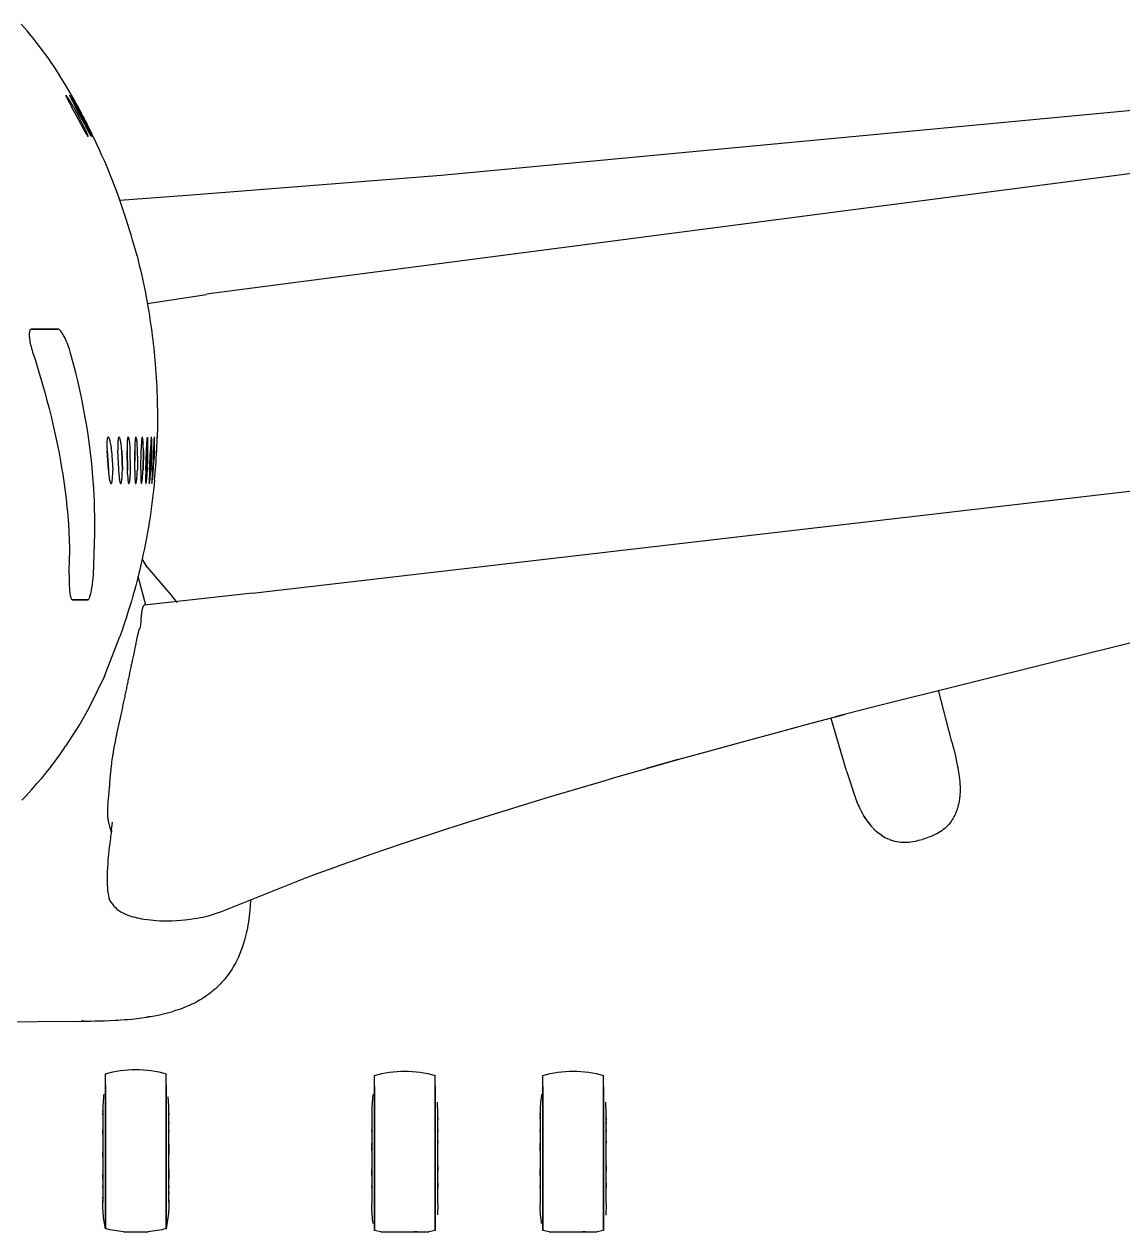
# Model space of a CAD drawing. Header units: metres. Extents: x -35769 to 135608, y -97159 to 12469.
# Drawn here: x 98234 to 107040, y -11624 to -1941 of the extents above; entities that cross this region are included whole.
import ezdxf

# ---------------------------------------------------------------- set-up
doc = ezdxf.new("R2010")
doc.units = ezdxf.units.M
doc.layers.get('0').update_dxf_attribs({"linetype": 'CONTINUOUS'})

msp = doc.modelspace()

# ---------------------------------------------------------------- linework, layer by layer
for p, q in [((98643, -2562.1), (98565.7, -2428.1)), ((98624.1, -2533), (98612.7, -2511.3)), ((108613.3, -2491.6), (101575, -3155.5)), ((98652.2, -2675.3), (98613.9, -2604.4)), ((98624.1, -2533), (98663.1, -2604.4)), ((98628.4, -2604.4), (98677.6, -2694.6)), ((98665.9, -2604.4), (98642.7, -2562.6)), ((98683.9, -2675.3), (98645.7, -2604.4)), ((98654.5, -2604.4), (98727.8, -2742.5)), ((98701.1, -2675.3), (98663.1, -2604.4)), ((98690.3, -2746.5), (98652.2, -2675.3)), ((98704.9, -2747.2), (98677.6, -2694.6)), ((98683.9, -2675.3), (98721.3, -2746.5)), ((98721.3, -2746.5), (98683.9, -2675.3)), ((98738, -2746.5), (98701.1, -2675.3)), ((98738, -2746.5), (98768.8, -2807.1)), ((98768.8, -2807.1), (98778.1, -2825.3)), ((108660.1, -2936.7), (99694.2, -4107)), ((101575, -3155.5), (99610.5, -3310.3)), ((99610.5, -3310.3), (99001.8, -3354.4)), ((99220.9, -4179.5), (99694.2, -4107.4)), ((98503.8, -4385.3), (98293.3, -4385.3)), ((98293.3, -4385.3), (98503.8, -4385.3)), ((99189.6, -5360.7), (99188.8, -5318.5)), ((99213.4, -5360.7), (99218.9, -5261.2)), ((99296, -5360.7), (99299.7, -5252.1)), ((98898.5, -5360.7), (98909, -5516.7)), ((98909, -5516.7), (98898.5, -5360.7)), ((98935.2, -5360.7), (98943.8, -5516.7)), ((98994.1, -5560.8), (98985.1, -5360.7)), ((99020.9, -5516.7), (99016.2, -5360.7)), ((99016.2, -5360.7), (99020.9, -5516.7)), ((99058.4, -5360.7), (99061.2, -5516.7)), ((99061.2, -5516.7), (99058.4, -5360.7)), ((99086.4, -5516.7), (99084.7, -5360.7)), ((99120.2, -5360.7), (99120.2, -5446.2)), ((99120.2, -5446.2), (99120.2, -5360.7)), ((99142.7, -5404.8), (99141.3, -5516.7)), ((99142.7, -5404.8), (99142.2, -5360.7)), ((99169.3, -5516.7), (99171.8, -5350.6)), ((99186.4, -5516.7), (99189.6, -5360.7)), ((99189.6, -5360.7), (99186.4, -5516.7)), ((99213.4, -5360.7), (99208.8, -5516.7)), ((99208.8, -5516.7), (99213.4, -5360.7)), ((99246, -5360.7), (99239.4, -5516.7)), ((99239.4, -5516.7), (99246, -5360.7)), ((99249.4, -5516.7), (99256.7, -5360.7)), ((99256.7, -5360.7), (99249.4, -5516.7)), ((99270.1, -5360.7), (99263.9, -5483.6)), ((99277.5, -5360.7), (99273.9, -5438.6)), ((99062.3, -5549.7), (99061.2, -5516.7)), ((99120.3, -5516.7), (99120.2, -5446.2)), ((99261.9, -5516.7), (99263.9, -5483.6)), ((100064.5, -6502.2), (107232.1, -5670.4)), ((98788.4, -6355.8), (98800, -6024.5)), ((98594.8, -6355.8), (98596.8, -6201.4)), ((99219.1, -6295.2), (99180, -6229)), ((99208.1, -6598.5), (99146.6, -6370.8)), ((99219.1, -6295.2), (99409.1, -6516.6)), ((98620, -6555.8), (98745.8, -6555.8)), ((98745.8, -6555.8), (98620, -6555.8)), ((100064.5, -6502.2), (99198.6, -6599.6)), ((99409.1, -6516.6), (99457.7, -6578.6)), ((98891.3, -7133.1), (99001.5, -6849.6)), ((99015.8, -6808.6), (99001.5, -6849.6)), ((107224.1, -6871.1), (105025.5, -7419.4)), ((98876.5, -7167.8), (98891.3, -7133.1)), ((98876.5, -7167.8), (98751.9, -7424.2)), ((105670, -7694.3), (105563.5, -7281.1)), ((98751.9, -7424.2), (98717.3, -7487)), ((105025.5, -7419.4), (104734.3, -7495.5)), ((98682.3, -7547.4), (98565.4, -7731)), ((99008.1, -7479.5), (98976.9, -7620.8)), ((104698.5, -7505.1), (104822.9, -7926.2)), ((98558.4, -7741.2), (98503.8, -7818.5)), ((98503.8, -7818.5), (98428.7, -7917.7)), ((104823.7, -7928.5), (104896.3, -8147.3)), ((98292.1, -8080.2), (98338.9, -8026.7)), ((98338.9, -8026.7), (98369.1, -7991.1)), ((98402.6, -7950.2), (98369.1, -7991.1)), ((98246.8, -8130.1), (98215.1, -8163.9)), ((98292.1, -8080.2), (98246.8, -8130.1)), ((104896.3, -8147.3), (104907.5, -8175.5)), ((104907.5, -8175.5), (104921.7, -8208.2)), ((98931.7, -8418.6), (98942.8, -8340.1)), ((104995.6, -8337.5), (105021.7, -8370.3)), ((105021.7, -8370.3), (105061, -8410.5)), ((105076.9, -8424.3), (105061, -8410.5)), ((105104.3, -8444.6), (105132.9, -8461.8)), ((99816.1, -9055.7), (100482.8, -8788.9)), ((99710.9, -9089.8), (99816.1, -9055.7)), ((99338.9, -9880.3), (99424.7, -9857.9)), ((98664.8, -9937.4), (95731.6, -9962.9)), ((98885.6, -10446), (98885.6, -10356.7)), ((98885.6, -10446), (98885.6, -10356.7)), ((99371.6, -10446), (99371.6, -10356.7)), ((99371.6, -10446), (99371.6, -10356.7)), ((98885.6, -11022.9), (98885.6, -10446)), ((98885.6, -10446), (98885.6, -11022.9)), ((99371.6, -10446), (99371.6, -11022.9)), ((99371.6, -11022.9), (99371.6, -10446)), ((101041.6, -10459.4), (101041.6, -10370.2)), ((101041.6, -10459.4), (101041.6, -10370.2)), ((101527.6, -10459.4), (101527.6, -10370.2)), ((101527.6, -10459.4), (101527.6, -10370.2)), ((102391.6, -10459.4), (102391.6, -10370.2)), ((102391.6, -10459.4), (102391.6, -10370.2)), ((102877.6, -10459.4), (102877.6, -10370.2)), ((102877.6, -10459.4), (102877.6, -10370.2)), ((101041.6, -10459.4), (101041.6, -11036.4)), ((101041.6, -11036.4), (101041.6, -10459.4)), ((101527.6, -11036.4), (101527.6, -10459.4)), ((101527.6, -10459.4), (101527.6, -11036.4)), ((102391.6, -10459.4), (102391.6, -11036.4)), ((102391.6, -11036.4), (102391.6, -10459.4)), ((102877.6, -11036.4), (102877.6, -10459.4)), ((102877.6, -10459.4), (102877.6, -11036.4)), ((101549.6, -10673.1), (101545.8, -10583.7)), ((102899.6, -10673.1), (102895.8, -10583.7)), ((98863.6, -10659.7), (98863.6, -11022.9)), ((99393.6, -11022.9), (99393.6, -10659.7)), ((101019.6, -10673.1), (101019.6, -11036.4)), ((101549.6, -11036.4), (101549.6, -10673.1)), ((102369.6, -10673.1), (102369.6, -11036.4)), ((102899.6, -11036.4), (102899.6, -10673.1)), ((99393.6, -10921), (99393.6, -10941.1)), ((99393.6, -10941.1), (99393.6, -10961.4)), ((101019.6, -10954.5), (101019.6, -10934.4)), ((102369.6, -10954.5), (102369.6, -10934.4)), ((98863.6, -11002.3), (98863.6, -10981.8)), ((98863.6, -11022.9), (98863.6, -11002.3)), ((98863.6, -11022.9), (98863.6, -11386.2)), ((98885.6, -11599.9), (98885.6, -11022.9)), ((98885.6, -11022.9), (98885.6, -11599.9)), ((99371.6, -11022.9), (99371.6, -11599.9)), ((99371.6, -11599.9), (99371.6, -11022.9)), ((99393.6, -10961.4), (99393.6, -10981.8)), ((99393.6, -10981.8), (99393.6, -11002.3)), ((99393.6, -11386.2), (99393.6, -11022.9)), ((101019.6, -10974.8), (101019.6, -10954.5)), ((101019.6, -11036.4), (101019.6, -11399.6)), ((101041.6, -11613.3), (101041.6, -11036.4)), ((101041.6, -11036.4), (101041.6, -11613.3)), ((101527.6, -11036.4), (101527.6, -11613.3)), ((101527.6, -11613.3), (101527.6, -11036.4)), ((101549.6, -11399.6), (101549.6, -11036.4)), ((102369.6, -10974.8), (102369.6, -10954.5)), ((102369.6, -11036.4), (102369.6, -11399.6)), ((102391.6, -11036.4), (102391.6, -11613.3)), ((102391.6, -11613.3), (102391.6, -11036.4)), ((102877.6, -11613.3), (102877.6, -11036.4)), ((102877.6, -11036.4), (102877.6, -11613.3)), ((102899.6, -11399.6), (102899.6, -11036.4)), ((101019.6, -11138.3), (101019.6, -11118.2)), ((101549.6, -11097.9), (101549.6, -11118.2)), ((101549.6, -11118.2), (101549.6, -11138.3)), ((102369.6, -11138.3), (102369.6, -11118.2)), ((102899.6, -11097.9), (102899.6, -11118.2)), ((102899.6, -11118.2), (102899.6, -11138.3)), ((101549.6, -11399.6), (101545.8, -11489.1)), ((102899.6, -11399.6), (102895.5, -11491.6)), ((101092.8, -11624.5), (101041.6, -11613.3)), ((101527.6, -11613.3), (101476.4, -11624.5)), ((102442.8, -11624.5), (102391.6, -11613.3)), ((102877.6, -11613.3), (102826.4, -11624.5)), ((99030.7, -11624.5), (99226.5, -11624.5)), ((99135.8, -11624.5), (99205.9, -11624.5)), ((101092.8, -11624.5), (101383.2, -11624.5)), ((101169, -11624.5), (101227.5, -11624.5)), ((101383.2, -11624.5), (101360, -11624.5)), ((101370.7, -11624.5), (101438.1, -11624.5)), ((101438.1, -11624.5), (101476.4, -11624.5)), ((102442.8, -11624.5), (102733.2, -11624.5)), ((102519, -11624.5), (102577.5, -11624.5)), ((102733.2, -11624.5), (102710, -11624.5)), ((102720.7, -11624.5), (102788.1, -11624.5)), ((102788.1, -11624.5), (102826.4, -11624.5))]:
    msp.add_line(p, q)
at = {"ltscale": 0.211793}
msp.add_line((99218.9, -5261.2), (99222.8, -5253.7), dxfattribs=at)
at = {"ltscale": 0.129726}
msp.add_line((99222.8, -5253.7), (99223.9, -5258.7), dxfattribs=at)
at = {"ltscale": 0.209822}
msp.add_line((98717.3, -7487), (98682.3, -7547.4), dxfattribs=at)
at = {"ltscale": 0.323622}
msp.add_line((98558.4, -7741.2), (98565.4, -7731), dxfattribs=at)
at = {"ltscale": 0.257395}
msp.add_line((98428.7, -7917.7), (98402.6, -7950.2), dxfattribs=at)
at = {"ltscale": 0.391115}
msp.add_line((105104.3, -8444.6), (105076.9, -8424.3), dxfattribs=at)
at = {"ltscale": 0.307617}
msp.add_line((105132.9, -8461.8), (105155.5, -8472.7), dxfattribs=at)
at = {"ltscale": 0.467425}
msp.add_line((105170.1, -8479), (105155.5, -8472.7), dxfattribs=at)
at = {"ltscale": 0.253687}
msp.add_line((98863.6, -10663.2), (98863.6, -10653), dxfattribs=at)
at = {"ltscale": 0.296362}
for p, q in [((98863.6, -10686), (98863.6, -10674.2)), ((99393.6, -10674.2), (99393.6, -10686))]:
    msp.add_line(p, q, dxfattribs=at)
at = {"ltscale": 0.389746}
msp.add_line((99393.6, -10741.2), (99393.6, -10756.8), dxfattribs=at)
at = {"ltscale": 0.336206}
for p, q in [((101549.6, -10712.1), (101549.6, -10725.6)), ((102899.6, -10712.1), (102899.6, -10725.6))]:
    msp.add_line(p, q, dxfattribs=at)
at = {"ltscale": 0.275366}
msp.add_line((102369.6, -10687.6), (102369.6, -10676.6), dxfattribs=at)
at = {"ltscale": 0.31665}
for p, q in [((102369.6, -10712.1), (102369.6, -10699.5)), ((98863.6, -11359.8), (98863.6, -11347.2))]:
    msp.add_line(p, q, dxfattribs=at)
at = {"ltscale": 0.372778}
for p, q in [((102899.6, -10739.8), (102899.6, -10754.7)), ((99393.6, -11304.6), (99393.6, -11319.5))]:
    msp.add_line(p, q, dxfattribs=at)
at = {"ltscale": 0.447827}
for p, q in [((98863.6, -10825.2), (98863.6, -10807.3)), ((99393.6, -10807.3), (99393.6, -10825.2)), ((101549.6, -11234.1), (101549.6, -11252)), ((102899.6, -11234.1), (102899.6, -11252))]:
    msp.add_line(p, q, dxfattribs=at)
at = {"ltscale": 0.459741}
msp.add_line((98863.6, -10843.6), (98863.6, -10825.2), dxfattribs=at)
at = {"ltscale": 0.434863}
for p, q in [((101019.6, -10820.7), (101019.6, -10803.3)), ((101549.6, -10803.3), (101549.6, -10820.7)), ((102369.6, -10820.7), (102369.6, -10803.3)), ((102899.6, -10803.3), (102899.6, -10820.7)), ((101019.6, -11269.4), (101019.6, -11252)), ((101549.6, -11252), (101549.6, -11269.4)), ((102369.6, -11269.4), (102369.6, -11252)), ((102899.6, -11252), (102899.6, -11269.4))]:
    msp.add_line(p, q, dxfattribs=at)
at = {"ltscale": 0.496045}
for p, q in [((101019.6, -10934.4), (101019.6, -10914.6)), ((102369.6, -10934.4), (102369.6, -10914.6))]:
    msp.add_line(p, q, dxfattribs=at)
at = {"ltscale": 0.488721}
for p, q in [((101549.6, -10895.1), (101549.6, -10914.6)), ((102899.6, -10895.1), (102899.6, -10914.6)), ((99393.6, -11144.7), (99393.6, -11164.2)), ((101019.6, -11177.7), (101019.6, -11158.1)), ((102369.6, -11177.7), (102369.6, -11158.1))]:
    msp.add_line(p, q, dxfattribs=at)
at = {"ltscale": 0.496069}
for p, q in [((99393.6, -11124.8), (99393.6, -11144.7)), ((101019.6, -11158.1), (101019.6, -11138.3)), ((102369.6, -11158.1), (102369.6, -11138.3))]:
    msp.add_line(p, q, dxfattribs=at)
at = {"ltscale": 0.4802}
for p, q in [((98863.6, -11183.4), (98863.6, -11164.2)), ((99393.6, -11164.2), (99393.6, -11183.4))]:
    msp.add_line(p, q, dxfattribs=at)
at = {"ltscale": 0.470557}
for p, q in [((98863.6, -11202.3), (98863.6, -11183.4)), ((99393.6, -11183.4), (99393.6, -11202.3))]:
    msp.add_line(p, q, dxfattribs=at)
at = {"ltscale": 0.420801}
for p, q in [((98863.6, -11272.8), (98863.6, -11256)), ((99393.6, -11256), (99393.6, -11272.8))]:
    msp.add_line(p, q, dxfattribs=at)
at = {"ltscale": 0.275342}
for p, q in [((98863.6, -11382.7), (98863.6, -11371.7)), ((99393.6, -11371.7), (99393.6, -11382.7))]:
    msp.add_line(p, q, dxfattribs=at)
for points in [[(98565.7, -2428.1), (98547.4, -2397.7), (98528.7, -2367.5), (98509.7, -2337.5), (98490.4, -2307.7), (98470.7, -2278.2), (98450.8, -2248.8), (98430.5, -2219.7), (98409.9, -2190.7), (98389, -2162), (98367.8, -2133.5), (98346.3, -2105.3), (98324.5, -2077.3), (98302.4, -2049.5), (98280, -2021.9), (98257.2, -1994.6), (98234.2, -1967.6), (98211, -1940.8)], [(98628.4, -2604.4), (98622.9, -2594.8), (98617.6, -2585.5), (98612.3, -2576.5), (98606.7, -2567.1), (98601.3, -2558.2), (98596.2, -2549.9), (98592.2, -2543.4), (98588.3, -2537.4), (98584.7, -2532), (98580.4, -2525.5), (98576.6, -2520.2), (98574.3, -2517), (98572.3, -2514.6), (98570.7, -2512.8), (98569.3, -2511.6), (98568.5, -2511.4), (98568.2, -2512.1), (98568.5, -2513.7), (98569.2, -2516), (98570.4, -2519.2), (98571.9, -2522.7), (98573.8, -2526.9), (98576, -2531.7), (98578.9, -2537.6), (98582.1, -2544), (98585.7, -2551.1), (98590.6, -2560.8), (98596, -2571.1), (98601.8, -2582), (98607.8, -2593.1), (98613.9, -2604.4)], [(98654.5, -2604.4), (98648.7, -2594.1), (98643.1, -2584), (98637.5, -2574.3), (98633, -2566.4), (98628.6, -2558.9), (98624.4, -2551.8), (98620.5, -2545.2), (98616.8, -2539.1), (98613.3, -2533.5), (98609.1, -2526.8), (98605.5, -2521.2), (98602.6, -2516.8), (98600.4, -2513.7), (98598.8, -2511.9), (98598, -2511.3), (98597.9, -2511.8), (98598.3, -2513.2), (98599.1, -2515.3), (98600.6, -2518.6), (98602.5, -2522.7), (98605, -2527.7), (98608.5, -2534.5), (98612.5, -2542.4), (98616.5, -2550), (98620.9, -2558.2), (98625.5, -2567), (98630.1, -2575.6), (98634.9, -2584.5), (98640.3, -2594.4), (98645.7, -2604.4)], [(98690.3, -2746.5), (98696.2, -2757.6), (98702, -2768.3), (98707.6, -2778.5), (98712.9, -2788.2), (98718.6, -2798.5), (98723.9, -2807.9), (98728.8, -2816.3), (98732.3, -2822.3), (98735.5, -2827.6), (98738.3, -2832.1), (98740.8, -2835.9), (98742.9, -2839), (98744.7, -2841.1), (98745.9, -2842.3), (98746.6, -2842.4), (98746.8, -2841.7), (98746.6, -2840.2), (98746.1, -2838), (98745.2, -2835.2), (98743.9, -2831.6), (98741.7, -2825.8), (98738.8, -2818.8), (98736.3, -2813), (98733.5, -2806.7), (98730.4, -2800), (98725.7, -2789.8), (98720.6, -2779.1), (98715.2, -2767.9), (98710.1, -2757.6), (98704.9, -2747.2)], [(98727.8, -2742.5), (98733.1, -2753), (98738.3, -2763.4), (98743.3, -2773.5), (98747.2, -2781.6), (98751, -2789.4), (98754.6, -2797), (98757.9, -2803.9), (98760.9, -2810.5), (98763.7, -2816.5), (98766.4, -2822.5), (98768.7, -2827.7), (98770.6, -2832.2), (98772.1, -2835.9), (98773.2, -2838.8), (98773.8, -2840.9), (98774.1, -2842), (98774, -2842.4), (98773.5, -2842.2), (98772.5, -2841), (98771.2, -2839), (98769.5, -2836.1), (98767.3, -2832.5), (98764.1, -2826.8), (98760.3, -2820), (98756.9, -2813.7), (98753.2, -2806.8), (98749.2, -2799.3), (98744.9, -2791.3), (98740.4, -2782.7), (98734.5, -2771.6), (98728.3, -2759.8), (98721.9, -2747.6), (98721.3, -2746.5)], [(98778.1, -2825.3), (98777.6, -2821.7), (98775, -2816.2), (98772.1, -2810.1), (98768.9, -2803.6), (98764.8, -2795.1), (98760.3, -2786.1), (98755.7, -2776.6), (98750.1, -2765.5), (98744.4, -2754.1), (98738.6, -2742.5)], [(99138.4, -3799.7), (99115, -3715.3), (99103.2, -3673), (99091, -3630.9), (99078.5, -3588.9), (99065.6, -3546.9), (99052.4, -3505.1), (99038.8, -3463.4), (99020.1, -3408), (99000.8, -3352.8), (98980.9, -3297.8), (98968.1, -3263.5), (98955.1, -3229.4), (98941.9, -3195.3), (98928.4, -3161.3), (98914.7, -3127.4), (98900.8, -3093.6), (98879.4, -3043.1), (98857.5, -2992.9), (98835.1, -2942.8), (98812.2, -2893), (98798.1, -2863.2), (98777.6, -2821.7)], [(99138.4, -3799.7), (99147.7, -3836.2), (99156.7, -3872.8), (99165.4, -3909.6), (99173.9, -3946.4), (99182.1, -3983.3), (99190, -4020.3), (99197.7, -4057.4), (99205.1, -4094.6), (99212.2, -4131.9), (99219.1, -4169.3), (99225.7, -4206.8), (99232, -4244.4), (99237.2, -4276.7), (99242.3, -4309.1), (99247.1, -4341.5), (99251.7, -4374), (99256.1, -4406.6), (99260.4, -4439.2), (99264.4, -4471.9), (99268.2, -4504.6), (99271.9, -4537.4), (99275.3, -4570.3), (99278.5, -4603.2), (99281.5, -4636.2), (99284.3, -4669.2), (99286.9, -4702.3), (99289.6, -4739.5), (99292, -4776.7), (99294.2, -4814), (99296.1, -4851.4), (99297.7, -4888.8), (99299.1, -4926.3), (99300.2, -4963.8), (99301.1, -5001.4), (99301.7, -5039), (99302, -5076.7), (99302, -5114.4), (99301.8, -5152.1), (99301.3, -5189.8), (99300.6, -5227.6), (99299.7, -5257.7)], [(98293.3, -4385.3), (98289.4, -4386.3), (98286, -4388.3), (98282.9, -4391.4), (98280.5, -4395.1), (98278.5, -4399.6), (98276.9, -4404.9), (98275.6, -4411.1), (98274.8, -4418), (98274.4, -4425.6), (98274.4, -4434), (98274.7, -4442.3), (98275.4, -4451.1), (98276.3, -4460.4), (98278.2, -4473.9), (98280.7, -4488.2), (98283.1, -4500.3), (98285.9, -4512.8), (98289, -4525.6), (98293, -4540.6), (98297.3, -4555.7), (98301.7, -4570.5), (98306.5, -4585.3)], [(98603.3, -4569.1), (98599.7, -4557.2), (98596, -4545.6), (98592.2, -4534.2), (98589.3, -4525.8), (98586.3, -4517.6), (98580.2, -4501.6), (98574, -4486.4), (98567.7, -4471.9), (98561.3, -4458.3), (98554.9, -4445.6), (98549.8, -4436.2), (98544.7, -4427.4), (98539.6, -4419.3), (98534.7, -4412.1), (98530, -4405.6), (98525.3, -4400), (98520.5, -4394.9), (98515.9, -4390.8), (98511.5, -4387.8), (98507.4, -4385.9), (98503.8, -4385.3)], [(98306.5, -4585.3), (98321, -4630), (98335.2, -4674.9), (98349.1, -4719.9), (98362.7, -4765.1), (98376, -4810.4), (98389, -4855.8), (98401.7, -4901.4), (98414.1, -4947.1), (98433.5, -5021.8), (98452.1, -5096.6), (98469.7, -5171.8), (98485.8, -5244.4), (98501, -5317.3), (98513.6, -5381.6), (98525.4, -5445.9), (98536.5, -5510.6), (98542.8, -5549.4), (98548.7, -5588.4), (98554.4, -5627.4), (98559.7, -5666.5), (98564.7, -5705.6), (98569.4, -5744.7), (98573.2, -5779), (98576.8, -5813.2), (98580, -5847.4), (98583, -5881.6), (98585.8, -5915.9), (98588.2, -5950.3), (98591.9, -6013.1), (98594.6, -6075.9), (98596.3, -6138.7), (98596.8, -6201.4)], [(98800, -6024.5), (98800.2, -5917.7), (98799.8, -5878.2), (98799, -5838.6), (98797.8, -5799.1), (98796.4, -5759.6), (98794.6, -5720.2), (98791.4, -5661.1), (98787.5, -5602.1), (98782.1, -5534.5), (98775.8, -5467.1), (98768.5, -5399.8), (98763.4, -5357.3), (98758, -5314.9), (98752.2, -5272.6), (98746.1, -5230.4), (98735.3, -5162), (98723.6, -5093.8), (98710, -5020.1), (98695.2, -4946.6), (98679.5, -4873.2), (98662.9, -4800.1), (98650.4, -4747.9), (98632, -4674.8), (98622, -4636.7), (98611.3, -4597.8), (98606.5, -4580.4), (98603.3, -4569.1)], [(98935.2, -5360.7), (98934.1, -5349.7), (98932.8, -5339), (98931.5, -5328.7), (98930, -5319), (98928.4, -5309.5), (98926.7, -5300.5), (98924.5, -5290.2), (98922.2, -5280.9), (98919.8, -5272.7), (98917.4, -5265.8), (98915.6, -5261.7), (98913.9, -5258.2), (98912.2, -5255.5), (98910.4, -5253.4), (98908.6, -5252.3), (98907, -5252.2), (98905.4, -5253), (98903.6, -5255.3), (98902, -5259), (98900.5, -5264.3), (98899.4, -5270.8), (98898.4, -5278.6), (98897.8, -5285.7), (98897.4, -5293.4), (98897.1, -5301.9), (98897, -5310.9), (98897, -5320.4), (98897.2, -5330.4), (98897.6, -5342.1), (98898.2, -5354.1), (98898.5, -5360.7)], [(99016.2, -5360.7), (99015.3, -5347.9), (99014.2, -5335.6), (99013, -5323.9), (99012, -5314.9), (99010.8, -5306.4), (99009.6, -5298.4), (99008.3, -5290.8), (99007, -5283.8), (99005.6, -5277.5), (99004, -5270.8), (99002.3, -5265), (99000.6, -5260.3), (98998.9, -5256.6), (98997.3, -5254), (98995.6, -5252.5), (98994.1, -5252.1), (98992.6, -5252.9), (98991.2, -5254.8), (98990, -5257.7), (98988.8, -5261.7), (98987.8, -5266.8), (98986.9, -5272.8), (98986.1, -5279.8), (98985.5, -5287.7), (98985, -5297.9), (98984.6, -5308.9), (98984.5, -5320.7), (98984.5, -5333.4), (98984.7, -5346.4), (98984.9, -5353.5), (98985.1, -5360.7)], [(99084.7, -5360.7), (99084.1, -5347.9), (99083.4, -5335.6), (99082.5, -5323.8), (99081.8, -5314.9), (99080.9, -5306.3), (99080, -5298.3), (99078.8, -5288.8), (99077.4, -5280.2), (99076, -5272.7), (99074.7, -5266.4), (99073.2, -5261.2), (99072.1, -5257.9), (99070.9, -5255.3), (99069.8, -5253.4), (99068.5, -5252.3), (99067.2, -5252.2), (99065.9, -5253.4), (99064.7, -5255.8), (99063.5, -5259.4), (99062.5, -5264.4), (99061.5, -5271), (99060.6, -5278.8), (99059.9, -5287.9), (99059.3, -5298), (99058.8, -5309.1), (99058.5, -5321), (99058.3, -5333.6), (99058.3, -5346.7), (99058.4, -5353.7), (99058.4, -5360.7)], [(99142.2, -5360.7), (99141.8, -5347.9), (99141.4, -5335.6), (99140.8, -5323.8), (99140.1, -5311.7), (99139.2, -5300.5), (99138.5, -5292.8), (99137.7, -5285.6), (99136.9, -5279.1), (99135.9, -5272.2), (99134.9, -5266.2), (99133.8, -5261.2), (99132.6, -5257.1), (99131.5, -5254.2), (99130.3, -5252.5), (99129.3, -5252.1), (99128.3, -5252.7), (99127.4, -5254.3), (99126.3, -5257.2), (99125.3, -5261.4), (99124.4, -5266.9), (99123.6, -5273), (99122.9, -5280), (99122.3, -5288), (99121.8, -5296.7), (99121.3, -5306.2), (99120.9, -5316.2), (99120.6, -5327.4), (99120.4, -5338.9), (99120.3, -5349.7), (99120.2, -5360.7)], [(99188.8, -5318.5), (99188.2, -5306.7), (99187.6, -5295.9), (99186.9, -5285.9), (99186.1, -5277.7), (99185.3, -5270.5), (99184.4, -5264.4), (99183.5, -5259.5), (99182.6, -5255.8), (99181.7, -5253.3), (99180.7, -5252.2), (99179.8, -5252.4), (99178.8, -5253.9), (99177.9, -5256.8), (99177, -5261.3), (99176.3, -5265.9), (99175.6, -5271.3), (99175, -5277.5), (99174.3, -5286.4), (99173.7, -5296.4), (99173.1, -5307.3), (99172.7, -5317.9), (99171.8, -5350.6)], [(99256.7, -5360.7), (99257, -5348.9), (99257.2, -5337.4), (99257.3, -5326.3), (99257.3, -5315.2), (99257.3, -5304.8), (99257.2, -5296.8), (99257, -5289.4), (99256.9, -5282.5), (99256.5, -5274.2), (99256.1, -5267), (99255.8, -5262.6), (99255.5, -5259), (99255.1, -5256.1), (99254.5, -5253.4), (99253.9, -5252.2), (99253.4, -5252.3), (99252.9, -5253.6), (99252.3, -5256), (99251.8, -5259.5), (99251.2, -5264.1), (99250.6, -5269.7), (99250.2, -5275.1), (99249.7, -5281.3), (99249.3, -5288), (99248.8, -5296.1), (99248.3, -5304.7), (99247.9, -5314), (99247.4, -5323.7), (99246.9, -5335.7), (99246.4, -5348), (99246, -5360.7)], [(99277.5, -5360.7), (99278, -5347.1), (99278.4, -5333.9), (99278.6, -5321.3), (99278.8, -5309.3), (99278.9, -5298.2), (99279, -5288.1), (99278.9, -5279), (99278.8, -5272.6), (99278.6, -5267), (99278.5, -5262.3), (99278.2, -5257.6), (99277.8, -5254.3), (99277.5, -5252.5), (99277.1, -5252.1), (99276.7, -5252.9), (99276.3, -5254.8), (99275.9, -5257.8), (99275.5, -5261.9), (99275, -5267), (99274.5, -5273.1), (99274.1, -5280.1), (99273.6, -5288.1), (99273.1, -5296.8), (99272.6, -5306.3), (99272.1, -5316.4), (99271.6, -5326.3), (99271.1, -5336.5), (99270.6, -5348.5), (99270.1, -5360.7)], [(98909, -5516.7), (98909.9, -5528.4), (98911, -5539.7), (98912.1, -5550.5), (98913.3, -5560.9), (98914.8, -5572.5), (98916.4, -5583.2), (98917.8, -5591.1), (98919.2, -5598.3), (98920.6, -5604.7), (98922.4, -5611.6), (98924.3, -5617.1), (98925.9, -5620.8), (98927.6, -5623.4), (98929.2, -5624.9), (98930.6, -5625.2), (98932.1, -5624.6), (98933.5, -5623.1), (98935.2, -5619.9), (98936.8, -5615.2), (98938.1, -5610), (98939.3, -5603.9), (98940.4, -5596.7), (98941.5, -5587.5), (98942.4, -5577.2), (98943.1, -5566), (98943.6, -5554), (98943.9, -5542), (98944, -5529.7), (98943.8, -5516.7)], [(98994.1, -5560.8), (98995.4, -5574.7), (98996.4, -5583.9), (98997.5, -5592.4), (98998.7, -5600), (99000.1, -5607.6), (99001.5, -5613.9), (99003, -5619), (99004.5, -5622.3), (99005.9, -5624.4), (99007.4, -5625.2), (99008.8, -5624.8), (99010.1, -5623.3), (99011.4, -5620.6), (99012.7, -5616.9), (99013.9, -5612.1), (99015.1, -5606.3), (99016, -5600.6), (99016.8, -5594.3), (99017.6, -5587.4), (99018.4, -5579.2), (99019.1, -5570.4), (99019.7, -5561.1), (99020.3, -5548.7), (99020.7, -5535.8), (99020.8, -5526.3), (99020.9, -5516.7)], [(99062.3, -5549.7), (99062.9, -5561.3), (99063.6, -5572.1), (99064.4, -5582.1), (99065.2, -5591.1), (99066, -5599.1), (99066.9, -5605.4), (99067.8, -5610.9), (99068.7, -5615.6), (99069.9, -5620.1), (99071.2, -5623.3), (99072.5, -5624.9), (99073.8, -5625.1), (99074.8, -5624.3), (99075.7, -5622.7), (99076.7, -5620.3), (99077.8, -5616.8), (99078.8, -5612.3), (99079.8, -5607), (99081, -5599.3), (99082.1, -5590.4), (99083, -5581.8), (99083.8, -5572.4), (99084.5, -5562.3), (99085.2, -5550.1), (99085.8, -5537.2), (99086.1, -5527), (99086.4, -5516.7)], [(99120.3, -5516.7), (99120.4, -5528.5), (99120.5, -5540), (99120.7, -5551.1), (99121.1, -5563.3), (99121.5, -5574.7), (99121.9, -5583.3), (99122.3, -5591.2), (99122.9, -5598.3), (99123.5, -5605.2), (99124.2, -5611.2), (99124.9, -5616.1), (99125.8, -5620.3), (99126.7, -5623.2), (99127.7, -5624.9), (99128.6, -5625.2), (99129.6, -5624.4), (99130.6, -5622.6), (99131.6, -5619.6), (99132.6, -5615.5), (99133.6, -5610.4), (99134.6, -5604.3), (99135.6, -5597.3), (99136.6, -5589.3), (99137.4, -5581.3), (99138.2, -5572.7), (99138.9, -5563.4), (99139.6, -5553.7), (99140.3, -5541.7), (99140.8, -5529.3), (99141.3, -5516.7)], [(99169.3, -5516.7), (99169.1, -5527.6), (99169, -5538.3), (99169, -5548.6), (99169, -5558.5), (99169.1, -5569.2), (99169.2, -5579.1), (99169.4, -5589.3), (99169.7, -5598.3), (99170.2, -5606.2), (99170.7, -5612.8), (99171.1, -5617.1), (99171.6, -5620.5), (99172.2, -5623), (99172.9, -5624.6), (99173.5, -5625.2), (99174.1, -5625), (99174.9, -5624), (99175.6, -5622), (99176.5, -5619), (99177.3, -5615.1), (99178.2, -5610.4), (99179.1, -5604.9), (99179.9, -5598.4), (99180.8, -5591.3), (99181.7, -5582.7), (99182.6, -5573.4), (99183.5, -5563.4), (99184.3, -5552.4), (99185.1, -5540.8), (99185.8, -5528.9), (99186.4, -5516.7)], [(99208.8, -5516.7), (99208.4, -5527.6), (99208.1, -5538.3), (99207.8, -5548.6), (99207.6, -5558.5), (99207.4, -5569.2), (99207.3, -5579.1), (99207.2, -5588), (99207.2, -5596), (99207.3, -5603.2), (99207.5, -5610.3), (99207.8, -5616.1), (99208.2, -5620.5), (99208.7, -5623.5), (99209.3, -5625), (99210, -5625.1), (99210.7, -5623.6), (99211.5, -5620.9), (99212.4, -5616.9), (99213.3, -5611.7), (99214.3, -5605.3), (99215.3, -5597.9), (99216.3, -5589.4), (99217.1, -5582), (99217.9, -5574.2), (99218.6, -5565.8), (99219.4, -5557), (99220.1, -5547.8), (99220.8, -5538.3), (99221.5, -5527.6), (99222.2, -5516.7)], [(99239.4, -5516.7), (99238.8, -5529.4), (99238.2, -5541.8), (99237.7, -5553.6), (99237.2, -5565.7), (99236.8, -5577), (99236.5, -5584.7), (99236.3, -5591.8), (99236.1, -5598.3), (99236, -5605.2), (99236, -5611.2), (99236, -5616.1), (99236.1, -5619.5), (99236.3, -5622.1), (99236.5, -5624), (99236.9, -5625.1), (99237.3, -5625.1), (99237.9, -5624), (99238.5, -5621.7), (99239.2, -5618.1), (99240, -5613.5), (99240.8, -5607.7), (99241.6, -5602.3), (99242.3, -5596.2), (99243.1, -5589.4), (99244, -5581.4), (99244.9, -5572.7), (99245.7, -5563.5), (99246.8, -5551.2), (99249.4, -5516.7)], [(99261.9, -5516.7), (99261, -5530.3), (99260.2, -5543.5), (99259.5, -5556.1), (99258.8, -5568), (99258.1, -5579.1), (99257.6, -5589.3), (99257.1, -5598.3), (99256.8, -5605.7), (99256.6, -5612), (99256.4, -5617.1), (99256.4, -5620.8), (99256.5, -5623.4), (99256.7, -5624.9), (99256.9, -5625.2), (99257.3, -5624.3), (99257.8, -5622.3), (99258.4, -5619), (99259, -5615.5), (99259.6, -5611.3), (99260.2, -5606.3), (99261.2, -5598.5), (99262.2, -5589.4), (99263.1, -5581.4), (99264, -5572.7), (99264.9, -5563.5), (99265.7, -5553.8), (99264.8, -5563.8)], [(99278.9, -5596.1), (99275.3, -5633.8), (99270.7, -5677), (99265.8, -5720.2), (99260.6, -5762.8), (99255.1, -5805.3), (99249.1, -5847.9), (99242.9, -5890.4), (99236.3, -5932.8), (99229.3, -5975.3), (99221.9, -6018), (99214.2, -6060.6), (99206.1, -6103.2), (99197.6, -6145.8), (99188.8, -6188.2), (99179.7, -6230.6), (99170.2, -6272.9), (99160.3, -6315.1), (99150.1, -6357.2), (99139.5, -6399.2), (99128.5, -6441.1), (99117.3, -6482.9), (99105.6, -6524.6), (99093.7, -6566.2), (99081.4, -6607.6), (99068.7, -6648.9), (99051.3, -6703.8), (99033.3, -6758.4), (99015.8, -6808.6)], [(98594.8, -6355.8), (98594.5, -6373.1), (98594.3, -6390.1), (98594.4, -6404.8), (98594.6, -6419.2), (98595, -6433.1), (98595.5, -6446.7), (98596.2, -6459.8), (98597.1, -6472.2), (98598.2, -6485.8), (98599.6, -6498.3), (98601.2, -6509.9), (98602.9, -6520.3), (98604.5, -6527.7), (98606.1, -6534.4), (98607.9, -6540.2), (98610.3, -6546.2), (98612.8, -6550.7), (98615.1, -6553.6), (98617.5, -6555.3), (98620, -6555.8)], [(98745.8, -6555.8), (98747.8, -6555.2), (98750, -6553.5), (98752.3, -6550.7), (98754.7, -6546.7), (98757.1, -6541.5), (98759.3, -6535.9), (98761.5, -6529.5), (98763.8, -6522.2), (98766, -6514.1), (98768.2, -6505.3), (98770.4, -6495.8), (98772.5, -6485.6), (98774.6, -6474.8), (98776.7, -6462.7), (98778.7, -6450.1), (98780.6, -6436.9), (98782.3, -6423.4), (98784, -6408.1), (98788.4, -6355.8)], [(99198.6, -6599.6), (99196.6, -6599.9), (99194.7, -6600.6), (99192.3, -6602.1), (99190.1, -6604.4), (99188, -6607.5), (99186.7, -6609.7), (99185.5, -6612.3), (99184.3, -6615.2), (99183.2, -6618.5), (99182.1, -6622), (99181.1, -6625.9), (99180.1, -6630.1), (99179.1, -6634.6), (99178.2, -6639.4), (99177.3, -6644.6), (99176.5, -6649.6), (99175.7, -6654.9), (99174.9, -6660.5), (99174.2, -6666.4), (99173.5, -6672.6), (99172.8, -6679), (99172.1, -6685.8), (99171.4, -6692.9), (99170.8, -6699.7), (99170.2, -6706.7), (99169.6, -6713.9), (99169, -6721.5), (99168.3, -6729.3), (99167.7, -6737.4), (99166.8, -6750), (99164.7, -6780.1)], [(99164.7, -6780.1), (99163.1, -6781.1), (99161.6, -6782.6), (99160.1, -6784.6), (99158.6, -6787.1), (99157.1, -6790), (99155.7, -6793.3), (99154.3, -6797.1), (99152.8, -6801.4), (99151.4, -6806), (99150, -6811.1), (99148.5, -6816.6), (99147, -6822.5), (99145.5, -6828.7), (99143.9, -6835.4), (99142.3, -6842.4), (99140.7, -6849.7), (99139, -6857.4), (99137.2, -6865.5), (99135.5, -6873.9), (99133.6, -6882.7), (99131.7, -6891.8), (99129.7, -6901.2), (99127.7, -6911), (99125.6, -6921.1), (99123.4, -6931.5), (99121.2, -6942.3), (99118.1, -6957.1), (99115, -6972.5), (99111.7, -6988.4), (99109.3, -6999.6), (99106.9, -7011.1), (99104.6, -7022.1), (99102.3, -7033.3), (99100.5, -7042.1), (99098.6, -7051.1), (99096.7, -7060.2), (99094.8, -7069.4), (99092.8, -7078.7), (99090.9, -7088.1), (99088.8, -7097.7), (99086.8, -7107.4), (99084.5, -7118.6), (99082.1, -7130), (99078.9, -7145.4), (99075.6, -7161.1), (99072.2, -7177), (99070.2, -7186.7), (99068.1, -7196.5), (99066.1, -7206.4), (99064, -7216.4), (99061.8, -7226.5), (99059.7, -7236.7), (99057.5, -7247), (99055.4, -7257.4), (99053.2, -7267.8), (99050.9, -7278.4), (99048.7, -7288.8), (99046.5, -7299.2), (99044.3, -7309.8), (99042.1, -7320.4), (99039.8, -7331.2), (99037.5, -7342), (99035.2, -7353), (99032.9, -7364), (99030.5, -7375.1), (99028.1, -7386.3), (99025.7, -7397.6), (99023.3, -7409), (99020.8, -7420.5), (99018.4, -7432.1), (99015.8, -7443.8), (99013.3, -7455.6), (99010.7, -7467.5), (99008.1, -7479.5)], [(102736.4, -8050.1), (102855.9, -8015.1), (102976.6, -7979.9), (103222.2, -7909.3), (103473.2, -7838.1), (103222.5, -7909), (103473.5, -7838.1), (103729.8, -7766.6), (103991.5, -7694.7), (104258.5, -7622.3), (104531, -7549.4), (104808.7, -7476)], [(98976.9, -7620.8), (98974.9, -7630.8), (98972.9, -7640.7), (98970.9, -7650.5), (98968.9, -7660.1), (98967, -7669.7), (98965.1, -7679.1), (98962.4, -7692.8), (98959.8, -7706.2), (98957.3, -7719.3), (98955.5, -7729), (98953.7, -7738.5), (98952.1, -7747.5), (98950.5, -7756.4), (98949, -7765.2), (98947.5, -7773.8), (98946.1, -7782.3), (98944.7, -7790.7), (98943.4, -7799), (98942.1, -7807.1), (98940.8, -7815.7), (98939.5, -7824.1), (98937.2, -7840.6), (98935, -7856.8), (98933.9, -7865.7), (98932.8, -7874.5), (98931.6, -7883.9), (98930.6, -7893.1), (98929.1, -7906.3), (98927.8, -7919.3), (98926.5, -7932.1), (98925.2, -7944.7), (98924.1, -7957.1), (98923, -7969.4), (98921.6, -7985.2), (98920.3, -8000.8), (98918.6, -8021.4), (98917, -8041.9), (98915.3, -8062.3), (98912.7, -8092.4), (98910, -8122.5), (98907.1, -8154.7), (98905.7, -8170.7), (98903.8, -8193.8), (98902.7, -8208.6), (98901.7, -8226.1), (98901, -8243.5), (98900.8, -8260), (98901, -8273.5), (98901.6, -8285.2), (98902.5, -8296.2), (98903.6, -8305.8), (98905.6, -8319.4), (98906.7, -8325.9), (98908, -8332.2), (98910.5, -8343.3), (98913.2, -8353.9), (98916, -8364.2), (98918.7, -8373.6), (98920.9, -8381.1), (98923.4, -8389.4), (98925.9, -8397.7), (98927.9, -8404.6), (98929.8, -8411.6), (98931.7, -8418.6)], [(105670, -7694.4), (105682.7, -7745.2), (105685.1, -7754.9), (105697.9, -7809.5), (105704.4, -7838.8), (105710.6, -7868.2), (105715.6, -7893.8), (105716.8, -7900.5), (105720.2, -7919.5), (105721.3, -7925.8), (105725, -7949.4), (105725.9, -7955.2), (105729.1, -7979.5), (105729.8, -7984.8), (105730.8, -7994.5), (105731.3, -7999.6), (105732.3, -8009.6), (105734, -8032.3), (105735.1, -8055), (105735.3, -8077.7), (105735, -8096.5), (105734, -8117.1), (105732.2, -8137.6), (105731.5, -8144.2), (105730.2, -8154.5), (105728.8, -8164.9), (105727, -8175.2), (105724.6, -8188.1), (105721, -8204.5), (105717.6, -8217.4), (105716.6, -8220.8), (105712.8, -8233.8), (105708.4, -8246.6), (105707.2, -8250), (105702.3, -8262.9), (105697.6, -8273.9), (105692.5, -8284.7), (105688.7, -8292.5), (105682.9, -8303.2), (105676.8, -8313.7), (105671.8, -8321.5), (105670.2, -8323.9), (105662.9, -8334.6), (105653.4, -8347.1), (105645, -8357.3), (105634.3, -8369.1), (105622.9, -8380.3), (105612.7, -8389.6), (105600.7, -8399.4), (105588.3, -8408.7), (105576.8, -8416.5), (105563.5, -8424.8), (105549.8, -8432.5), (105535.8, -8439.6), (105519.8, -8447), (105502.4, -8454.2), (105484.7, -8460.9), (105471.3, -8465.5), (105457.8, -8469.8), (105430.7, -8477.8)], [(101805.1, -8334.9), (102271.8, -8189.5), (102443.4, -8137.4), (102736.4, -8050.1)], [(104907.5, -8175.5), (104919.5, -8203.4), (104925.7, -8217.2), (104932.2, -8230.9), (104942.4, -8251.2), (104953.2, -8271.2), (104964.6, -8290.8), (104976.8, -8310.1), (104963.8, -8289.3), (104974.5, -8306.8), (104985.9, -8324), (104996.6, -8338.7)], [(98933.2, -8407.6), (98930.2, -8429.9), (98927.2, -8452.5), (98925, -8469.2), (98923, -8485.7), (98919.6, -8513.5), (98916.4, -8540.7), (98913.5, -8567.3), (98910.8, -8593.2), (98908.1, -8621.4), (98905.7, -8648.8), (98904.5, -8664.2), (98903.4, -8679.3), (98902.3, -8694.1), (98901.4, -8708.7), (98900.2, -8732.1), (98899.3, -8754.8), (98898.8, -8776.9), (98898.6, -8799.7), (98898.9, -8821.7), (98899.6, -8842.9), (98900.9, -8863.4), (98902.6, -8883.1), (98905.5, -8905.3), (98909.1, -8926.5), (98913.6, -8946.5), (98918.6, -8964.1)], [(101266.5, -8511.1), (101621.7, -8393.8), (101805.1, -8334.9)], [(101013.9, -8597.4), (101266.5, -8511.1)], [(105170.1, -8479), (105185.1, -8484.4), (105200.4, -8489.1), (105215.8, -8492.9)], [(105213.5, -8492.3), (105229.3, -8495.6), (105244.7, -8497.9), (105260.1, -8499.4)], [(105357, -8494.4), (105375.6, -8491), (105389.5, -8488.1), (105403.3, -8484.9), (105430.7, -8477.8)], [(100482.8, -8788.9), (100581.6, -8752.2), (100682.1, -8715.3), (100775.2, -8681.7), (100853.3, -8653.8), (100933.1, -8625.7), (101013.9, -8597.4)], [(98918.6, -8964.1), (98929.4, -8981.5), (98941.3, -8997.8), (98951.6, -9010.1), (98953.3, -9012)], [(100047.8, -8958.8), (100047.5, -8968.2), (100045.4, -9006.6), (100042.4, -9044.3), (100040.1, -9068.8), (100037.4, -9093), (100034.3, -9117.1), (100030.8, -9141), (100027, -9164.1), (100022.9, -9186.9), (100016, -9220.8), (100008.2, -9254.1), (99999.5, -9286.6), (99990, -9318.3), (99984.1, -9336.1), (99978, -9353.7), (99971.6, -9371), (99964.9, -9388), (99957.9, -9404.7), (99950.7, -9421.2), (99943.1, -9437.5), (99935.3, -9453.4), (99927.2, -9469.1), (99918.8, -9484.5), (99910.1, -9499.6), (99901.1, -9514.5), (99891.9, -9529.1), (99882.3, -9543.4), (99873.6, -9555.8), (99864.7, -9568.1), (99855.5, -9580.1), (99846.2, -9591.9), (99836.6, -9603.4), (99826.8, -9614.8), (99816.8, -9625.9), (99806.6, -9636.8), (99796.1, -9647.5), (99785.5, -9657.9), (99774.6, -9668.1), (99763.6, -9678.1), (99752.3, -9687.9), (99740.9, -9697.4), (99727.4, -9708.1), (99713.6, -9718.6), (99699.3, -9728.9), (99684.8, -9739), (99670.1, -9748.6), (99655.2, -9757.9), (99640, -9767), (99624.6, -9775.7), (99608.9, -9784.2), (99593.1, -9792.3), (99577, -9800.2), (99560.6, -9807.8), (99542.5, -9815.8), (99524, -9823.4), (99505.4, -9830.7), (99486.5, -9837.7), (99467.3, -9844.4), (99448, -9850.8), (99424.7, -9857.9)], [(98953.3, -9012), (98965, -9024.7), (98977.8, -9036.4), (98992.5, -9047.6), (99008.2, -9057.9), (99018.9, -9063.9), (99030, -9069.7), (99042, -9075.3), (99064.1, -9084.3), (99076.5, -9088.7), (99089.1, -9092.8), (99106.1, -9097.9), (99123.4, -9102.5), (99140.3, -9106.5), (99157.4, -9110.2), (99174.6, -9113.5), (99191.9, -9116.5), (99222.6, -9121.1), (99246.7, -9124), (99270.8, -9126.4), (99295.5, -9128.3), (99320.3, -9129.8), (99353.7, -9130.9), (99387.6, -9131.1), (99421.2, -9130.4), (99455.1, -9128.8), (99488.7, -9126.3), (99521.5, -9123.1), (99544.9, -9120.3), (99567.9, -9117.2), (99595.9, -9112.9), (99620.3, -9108.8), (99643.9, -9104.4), (99665.6, -9100), (99686.2, -9095.5), (99698.9, -9092.6), (99710.9, -9089.8)], [(98664.8, -9937.4), (98690.2, -9936.5), (98716, -9935.7), (98690.3, -9936.4), (98716.1, -9935.7), (98741.7, -9935), (98767.6, -9934.3), (98803, -9933.4), (98838.9, -9932.4), (98875.2, -9931.3), (98919.2, -9929.7), (98963.5, -9927.6), (98985.8, -9926.4), (99008.1, -9925.1), (99037.8, -9923.1), (99067.5, -9920.7), (99097.3, -9918.1), (99137, -9914), (99156.7, -9911.7), (99176.5, -9909.2), (99196.1, -9906.5), (99215.7, -9903.7), (99246.8, -9898.6), (99215.6, -9903.7), (99246.8, -9898.7), (99277.8, -9893.1), (99308.5, -9887), (99338.9, -9880.3)], [(98885.6, -10356.7), (98915, -10348.9), (98944.8, -10342.1), (98974.9, -10336.3), (99005.3, -10331.5), (99036, -10327.7), (99066.7, -10325), (99097.6, -10323.4), (99128.6, -10322.9), (99159.6, -10323.4), (99190.5, -10325), (99221.2, -10327.7), (99251.9, -10331.5), (99282.3, -10336.3), (99312.4, -10342.1), (99342.2, -10348.9), (99371.6, -10356.7)], [(101041.6, -10370.2), (101071, -10362.3), (101100.8, -10355.5), (101130.9, -10349.7), (101161.3, -10344.9), (101192, -10341.2), (101222.7, -10338.5), (101253.6, -10336.9), (101284.6, -10336.3), (101315.6, -10336.9), (101346.5, -10338.5), (101377.2, -10341.2), (101407.9, -10344.9), (101438.3, -10349.7), (101468.4, -10355.5), (101498.2, -10362.3), (101527.6, -10370.2)], [(102391.6, -10370.2), (102421, -10362.3), (102450.8, -10355.5), (102480.9, -10349.7), (102511.3, -10344.9), (102542, -10341.2), (102572.7, -10338.5), (102603.6, -10336.9), (102634.6, -10336.3), (102665.6, -10336.9), (102696.5, -10338.5), (102727.2, -10341.2), (102757.9, -10344.9), (102788.3, -10349.7), (102818.4, -10355.5), (102848.2, -10362.3), (102877.6, -10370.2)], [(98872.7, -10521.8), (98871.1, -10534.6), (98869.1, -10552.4), (98867.4, -10570.3), (98866, -10588.1), (98865, -10606), (98864.2, -10623.9), (98863.8, -10641.8), (98863.6, -10659.7)], [(99393.6, -10659.7), (99393.4, -10641.8), (99393, -10623.9), (99392.2, -10606), (99391.2, -10588.1), (99389.8, -10570.3), (99388.1, -10552.4), (99386.9, -10541.4)], [(101030.6, -10521.8), (101029.4, -10530.2), (101027.1, -10548), (101025.1, -10565.8), (101023.4, -10583.7), (101022, -10601.6), (101021, -10619.4), (101020.2, -10637.3), (101019.8, -10655.2), (101019.6, -10673.1)], [(102380.6, -10521.8), (102379.4, -10530.2), (102377.1, -10548), (102375.1, -10565.8), (102373.4, -10583.7), (102372, -10601.6), (102371, -10619.4), (102370.2, -10637.3), (102369.8, -10655.2), (102369.6, -10673.1)], [(98885.6, -11599.9), (98871.1, -11511.3), (98869.1, -11493.5), (98867.4, -11475.6), (98866, -11457.7), (98865, -11439.8), (98864.2, -11422), (98863.8, -11404.1), (98863.6, -11386.2)], [(99393.6, -11386.2), (99393.4, -11404.1), (99393, -11422), (99392.2, -11439.8), (99391.2, -11457.7), (99389.8, -11475.6), (99388.1, -11493.5), (99386.1, -11511.3), (99371.6, -11599.9)], [(101031.4, -11556.5), (101029.4, -11542.5), (101027.1, -11524.7), (101025.1, -11506.9), (101023.4, -11489), (101022, -11471.2), (101021, -11453.3), (101020.2, -11435.4), (101019.8, -11417.5), (101019.6, -11399.6)], [(102381.4, -11556.5), (102379.4, -11542.5), (102377.1, -11524.7), (102375.1, -11506.9), (102373.4, -11489), (102372, -11471.2), (102371, -11453.3), (102370.2, -11435.4), (102369.8, -11417.5), (102369.6, -11399.6)], [(99030.7, -11624.5), (99012.2, -11622.6), (98993.8, -11620.3), (98975.5, -11617.7), (98957.2, -11614.8), (98939.1, -11611.5), (98921.1, -11607.9), (98903.3, -11604.1), (98885.6, -11599.9)], [(99371.6, -11599.9), (99353.9, -11604.1), (99336.1, -11607.9), (99318.1, -11611.5), (99300, -11614.8), (99281.7, -11617.7), (99263.4, -11620.3), (99245, -11622.6), (99226.5, -11624.5)]]:
    msp.add_lwpolyline(points)
for centre, radius, start, end in [((94327.5, -4976.5), 4944.5, 26.85977, 28.66817), ((96735.9, -5370.7), 2490.5, 356.63932, 2.57631), ((94380.4, -5122.2), 4921.4, 354.47471, 357.22283), ((96360, -5290.2), 2917.7, 354.81664, 357.08508), ((105285, -8222.3), 278.3, 264.87488, 270.93823), ((105284, -8062), 438.6, 270.72449, 279.5907)]:
    msp.add_arc(centre, radius, start, end)

doc.saveas('drawing.dxf')
